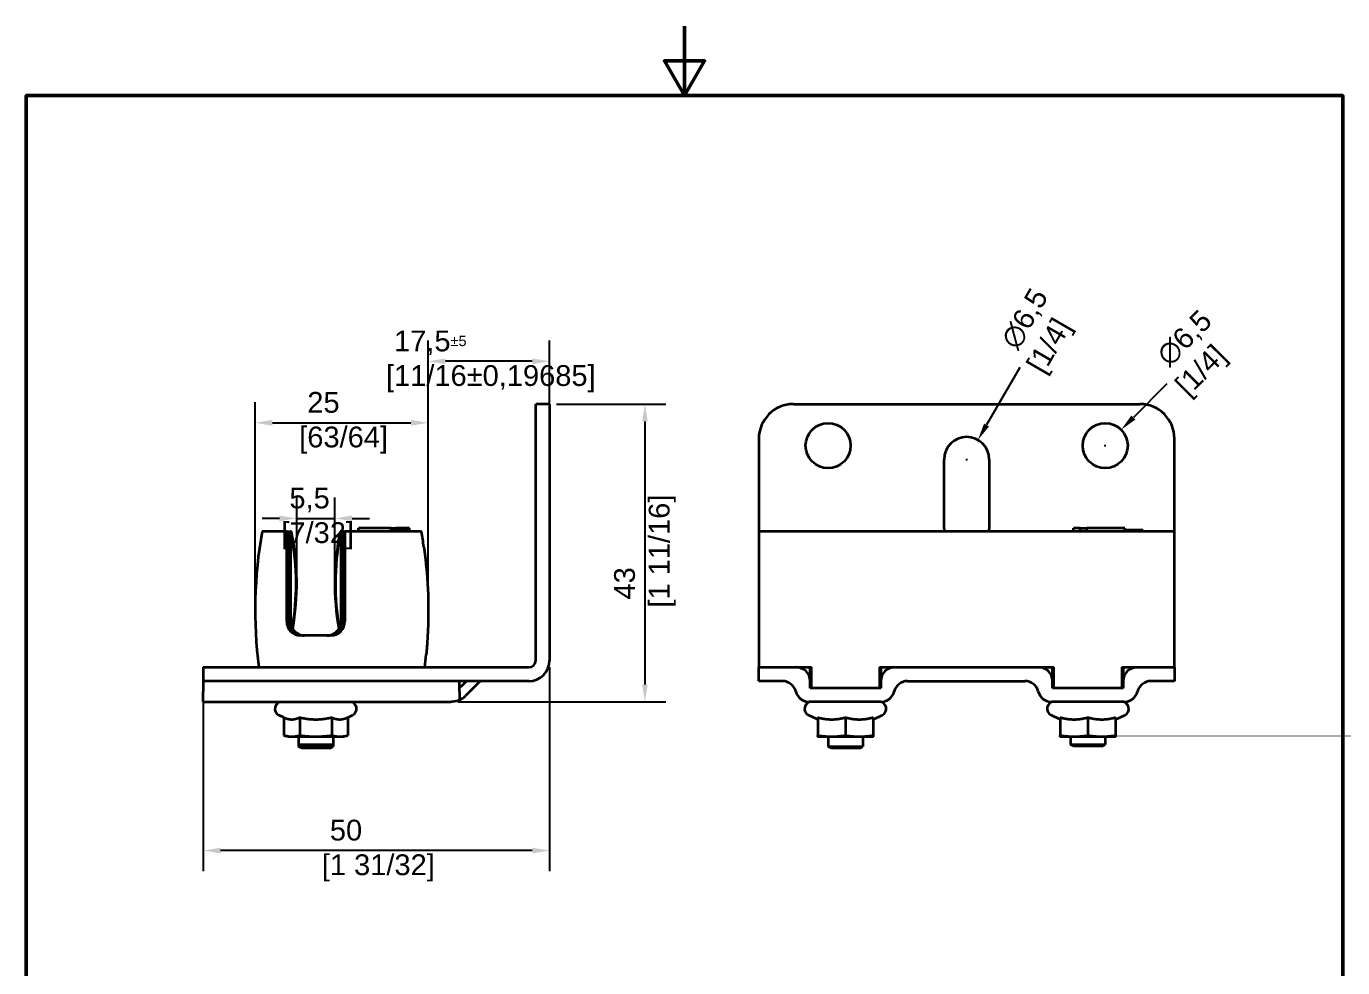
# Model space of a CAD drawing. Header units: millimetres. Extents: x 0 to 210, y 0 to 297.
# Drawn here: x 10 to 200, y 161.1 to 297 of the extents above; entities that cross this region are included whole.
import ezdxf

# ---------------------------------------------------------------- set-up
doc = ezdxf.new("R2010")
doc.units = ezdxf.units.MM
for name, color, linetype, lineweight in [('Arêtes visibles(ISO)', 7, 'Continuous', 35), ('Cadre_0', 7, 'Continuous', 50), ('Cotes(ISO)', 7, 'Continuous', 18)]:
    doc.layers.add(name, color=color, linetype=linetype, lineweight=lineweight)
doc.styles.add('MANTION', font='arial.ttf')
doc.dimstyles.new('Plan commercial', dxfattribs={"dimtxt": 3, "dimasz": 2.5, "dimexe": 3, "dimexo": 1, "dimgap": 0.762, "dimtad": 1, "dimrnd": 1e-08, "dimtxsty": 'MANTION', "dimcen": 0.09, "dimdle": 10, "dimclrd": 7, "dimclre": 7, "dimclrt": 256, "dimazin": 2, "dimtfac": 0.5, "dimtmove": 0, "dimatfit": 3, "dimfxl": 0, "dimtolj": 1, "dimlwd": 25, "dimlwe": 25, "dimarcsym": 0})

# ---------------------------------------------------------------- blocks, each defined once
blk = doc.blocks.new('Cadres Cadre par défaut')
at = {"layer": 'Cadre_0', "flags": 128}
for points in [[(105, 297), (105, 287), (102.11, 292), (107.89, 292), (105, 287)], [(10, 10), (10, 287), (200, 287), (200, 10), (10, 10)]]:
    blk.add_lwpolyline(points, dxfattribs=at)
blk = doc.blocks.new('*D4')
at = {"layer": 'Cotes(ISO)', "color": 7, "linetype": 'Continuous', "lineweight": 25, "transparency": 16777216}
for p, q in [((43.03, 213.66), (43.03, 242.76)), ((68.02, 213.66), (68.02, 242.76)), ((45.53, 239.76), (65.52, 239.76))]:
    blk.add_line(p, q, dxfattribs=at)
at = {"layer": 'Cotes(ISO)', "color": 7, "linetype": 'Continuous', "transparency": 16777216}
for points in [[(45.53, 240.17), (45.53, 239.34), (43.03, 239.76)], [(65.52, 240.17), (65.52, 239.34), (68.02, 239.76)]]:
    blk.add_solid(points, dxfattribs=at)
at = {"layer": 'Defpoints', "color": 0, "linetype": 'Continuous', "transparency": 16777216}
for p in [(68.02, 239.76), (43.03, 212.66), (68.02, 212.66)]:
    blk.add_point(p, dxfattribs=at)
at = {"layer": 'Cotes(ISO)', "color": 154, "linetype": 'Continuous', "lineweight": 25, "true_color": 0x004691, "transparency": 16777216, "insert": (49.39, 244.21), "char_height": 3, "attachment_point": 1, "style": 'MANTION'}
blk.add_mtext('\\A1; 25\\P[63/64]', dxfattribs=at)
blk = doc.blocks.new('*D6')
at = {"layer": 'Cotes(ISO)', "color": 7, "linetype": 'Continuous', "lineweight": 25, "transparency": 16777216}
for p, q in [((85.53, 204.46), (85.53, 175)), ((35.53, 200.66), (35.53, 175)), ((83.03, 178), (38.03, 178))]:
    blk.add_line(p, q, dxfattribs=at)
at = {"layer": 'Cotes(ISO)', "color": 7, "linetype": 'Continuous', "transparency": 16777216}
for points in [[(38.03, 178.41), (38.03, 177.58), (35.53, 178)], [(83.03, 178.41), (83.03, 177.58), (85.53, 178)]]:
    blk.add_solid(points, dxfattribs=at)
at = {"layer": 'Defpoints', "color": 0, "linetype": 'Continuous', "transparency": 16777216}
for p in [(85.53, 205.46), (35.53, 201.66), (35.53, 178)]:
    blk.add_point(p, dxfattribs=at)
at = {"layer": 'Cotes(ISO)', "color": 154, "linetype": 'Continuous', "lineweight": 25, "true_color": 0x004691, "transparency": 16777216, "insert": (52.65, 182.45), "char_height": 3, "attachment_point": 1, "style": 'MANTION'}
blk.add_mtext('\\A1; 50\\P[1 31/32]', dxfattribs=at)
blk = doc.blocks.new('*D7')
at = {"layer": 'Cotes(ISO)', "color": 7, "linetype": 'Continuous', "lineweight": 25, "transparency": 16777216}
for p, q in [((86.53, 242.46), (102.29, 242.46)), ((99.29, 239.96), (99.29, 201.96)), ((72.29, 199.46), (102.29, 199.46))]:
    blk.add_line(p, q, dxfattribs=at)
at = {"layer": 'Cotes(ISO)', "color": 7, "linetype": 'Continuous', "transparency": 16777216}
for points in [[(98.87, 239.96), (99.7, 239.96), (99.29, 242.46)], [(98.87, 201.96), (99.7, 201.96), (99.29, 199.46)]]:
    blk.add_solid(points, dxfattribs=at)
at = {"layer": 'Defpoints', "color": 0, "linetype": 'Continuous', "transparency": 16777216}
for p in [(85.53, 242.46), (71.29, 199.46), (99.29, 199.46)]:
    blk.add_point(p, dxfattribs=at)
at = {"layer": 'Cotes(ISO)', "color": 154, "linetype": 'Continuous', "lineweight": 25, "true_color": 0x004691, "transparency": 16777216, "insert": (94.84, 213.08), "char_height": 3, "attachment_point": 1, "rotation": 90, "style": 'MANTION'}
blk.add_mtext('\\A1; 43\\P[1 11/16]', dxfattribs=at)
blk = doc.blocks.new('*D8')
at = {"layer": 'Cotes(ISO)', "color": 7, "linetype": 'Continuous', "lineweight": 25, "transparency": 16777216}
for p, q in [((174.64, 245.37), (169.79, 240.53)), ((165.64, 236.46), (165.82, 236.46)), ((165.73, 236.37), (165.73, 236.55))]:
    blk.add_line(p, q, dxfattribs=at)
at = {"layer": 'Cotes(ISO)', "color": 7, "linetype": 'Continuous', "transparency": 16777216}
blk.add_solid([(169.5, 240.82), (170.09, 240.23), (168.03, 238.76)], dxfattribs=at)
at = {"layer": 'Defpoints', "color": 0, "linetype": 'Continuous', "transparency": 16777216}
for p in [(168.03, 238.76), (163.43, 234.16)]:
    blk.add_point(p, dxfattribs=at)
at = {"layer": 'Cotes(ISO)', "color": 154, "linetype": 'Continuous', "lineweight": 25, "true_color": 0x004691, "transparency": 16777216, "insert": (172, 249.09), "char_height": 3, "attachment_point": 1, "rotation": 45, "style": 'MANTION'}
blk.add_mtext('\\A1; ∅6,5\\P[1/4]', dxfattribs=at)
blk = doc.blocks.new('*D9')
at = {"layer": 'Cotes(ISO)', "color": 7, "linetype": 'Continuous', "lineweight": 25, "transparency": 16777216}
for p, q in [((153.4, 247.74), (148.6, 239.44)), ((145.64, 234.46), (145.82, 234.46)), ((145.73, 234.37), (145.73, 234.55))]:
    blk.add_line(p, q, dxfattribs=at)
at = {"layer": 'Cotes(ISO)', "color": 7, "linetype": 'Continuous', "transparency": 16777216}
blk.add_solid([(148.24, 239.65), (148.96, 239.23), (147.35, 237.28)], dxfattribs=at)
at = {"layer": 'Defpoints', "color": 0, "linetype": 'Continuous', "transparency": 16777216}
for p in [(147.35, 237.28), (144.1, 231.65)]:
    blk.add_point(p, dxfattribs=at)
at = {"layer": 'Cotes(ISO)', "color": 154, "linetype": 'Continuous', "lineweight": 25, "true_color": 0x004691, "transparency": 16777216, "insert": (149.88, 250.65), "char_height": 3, "attachment_point": 1, "rotation": 60, "style": 'MANTION'}
blk.add_mtext('\\A1; ∅6,5\\P[1/4]', dxfattribs=at)
blk = doc.blocks.new('*D10')
at = {"layer": 'Cotes(ISO)', "color": 7, "linetype": 'Continuous', "lineweight": 25, "transparency": 16777216}
for p, q in [((49.03, 217.56), (49.03, 228.96)), ((54.53, 217.56), (54.53, 228.96)), ((46.53, 225.96), (44.03, 225.96)), ((49.03, 225.96), (54.53, 225.96)), ((57.03, 225.96), (59.53, 225.96))]:
    blk.add_line(p, q, dxfattribs=at)
at = {"layer": 'Cotes(ISO)', "color": 7, "linetype": 'Continuous', "transparency": 16777216}
for points in [[(46.53, 226.37), (46.53, 225.54), (49.03, 225.96)], [(57.03, 226.37), (57.03, 225.54), (54.53, 225.96)]]:
    blk.add_solid(points, dxfattribs=at)
at = {"layer": 'Defpoints', "color": 0, "linetype": 'Continuous', "transparency": 16777216}
for p in [(54.53, 225.96), (49.03, 216.56), (54.53, 216.56)]:
    blk.add_point(p, dxfattribs=at)
at = {"layer": 'Cotes(ISO)', "color": 154, "linetype": 'Continuous', "lineweight": 25, "true_color": 0x004691, "transparency": 16777216, "insert": (46.81, 230.4), "char_height": 3, "attachment_point": 1, "style": 'MANTION'}
blk.add_mtext('\\A1; 5,5\\P[7/32]', dxfattribs=at)
blk = doc.blocks.new('*D11')
at = {"layer": 'Cotes(ISO)', "color": 7, "linetype": 'Continuous', "lineweight": 25, "transparency": 16777216}
for p, q in [((68, 215.06), (68, 251.64)), ((85.53, 238.46), (85.53, 251.64)), ((83.03, 248.64), (70.5, 248.64))]:
    blk.add_line(p, q, dxfattribs=at)
at = {"layer": 'Cotes(ISO)', "color": 7, "linetype": 'Continuous', "transparency": 16777216}
for points in [[(70.5, 249.05), (70.5, 248.22), (68, 248.64)], [(83.03, 249.05), (83.03, 248.22), (85.53, 248.64)]]:
    blk.add_solid(points, dxfattribs=at)
at = {"layer": 'Defpoints', "color": 0, "linetype": 'Continuous', "transparency": 16777216}
for p in [(68, 248.64), (85.53, 237.46), (68, 214.06)]:
    blk.add_point(p, dxfattribs=at)
at = {"layer": 'Cotes(ISO)', "color": 154, "linetype": 'Continuous', "lineweight": 25, "true_color": 0x004691, "transparency": 16777216, "insert": (61.91, 253.08), "char_height": 3, "attachment_point": 1, "style": 'MANTION'}
blk.add_mtext('\\A1; 17,5{\\H1.500000;±5}\\P[11/16%%p0,19685]', dxfattribs=at)

msp = doc.modelspace()

# ---------------------------------------------------------------- linework, layer by layer
at = {"layer": 'Arêtes visibles(ISO)'}
for p, q in [((85.5277, 242.4607), (83.5277, 242.4607)), ((83.5277, 237.4607), (83.5277, 242.4607)), ((85.5277, 242.4607), (85.5277, 237.4607)), ((120.7274, 242.4607), (170.7274, 242.4607)), ((83.5277, 205.4607), (83.5277, 237.4607)), ((85.5277, 237.4607), (85.5277, 205.4607)), ((115.7274, 237.4607), (115.7274, 224.0607)), ((175.7274, 224.0607), (175.7274, 237.4607)), ((142.4774, 224.4607), (142.4774, 234.4607)), ((148.9774, 234.4607), (148.9774, 224.4607)), ((62.6658, 224.5607), (57.9283, 224.5607)), ((57.9283, 224.0607), (57.9283, 224.5607)), ((62.6658, 224.3107), (62.6658, 224.5607)), ((62.6658, 224.5607), (63.2744, 224.5607)), ((62.6658, 224.0607), (62.6658, 224.3107)), ((62.6658, 224.3107), (65.3215, 224.3107)), ((65.3215, 224.5607), (63.2744, 224.5607)), ((63.2744, 224.3107), (63.2744, 224.5607)), ((65.3215, 224.3107), (65.3215, 224.5607)), ((65.3215, 224.0607), (65.3215, 224.3107)), ((161.17, 224.0607), (161.17, 224.5607)), ((162.1225, 224.5607), (161.17, 224.5607)), ((162.1225, 224.0607), (162.1225, 224.5607)), ((162.1225, 224.5607), (163.0553, 224.5607)), ((168.5632, 224.5607), (163.0553, 224.5607)), ((163.0553, 224.0607), (163.0553, 224.5607)), ((168.5632, 224.0607), (168.5632, 224.5607)), ((168.5632, 224.3107), (171.177, 224.3107)), ((171.177, 224.0607), (171.177, 224.3107)), ((44.9083, 224.0607), (44.0277, 224.0607)), ((47.5777, 224.0607), (46.9366, 224.0607)), ((47.5777, 224.0607), (47.8355, 224.0607)), ((47.5777, 211.0607), (47.5777, 224.0607)), ((47.8355, 224.0607), (47.8355, 211.0607)), ((47.8355, 224.0607), (48.0706, 224.0607)), ((48.0706, 224.0607), (48.1431, 224.0607)), ((48.0706, 211.0607), (48.0706, 224.0607)), ((48.1431, 224.0607), (48.1431, 211.0607)), ((48.2777, 224.0607), (48.1431, 224.0607)), ((55.4122, 224.0607), (55.2777, 224.0607)), ((55.4122, 224.0607), (55.4847, 224.0607)), ((55.4122, 224.0607), (55.4122, 211.0607)), ((55.4847, 224.0607), (55.4847, 211.0607)), ((55.4847, 224.0607), (55.7198, 224.0607)), ((55.7198, 224.0607), (55.9777, 224.0607)), ((55.7198, 211.0607), (55.7198, 224.0607)), ((55.9777, 224.0607), (55.9777, 211.0607)), ((64.1187, 224.0607), (55.9777, 224.0607)), ((67.0277, 224.0607), (66.147, 224.0607)), ((173.8507, 224.0607), (117.6042, 224.0607)), ((53.9768, 209.0607), (49.5785, 209.0607)), ((35.5277, 204.4607), (82.5277, 204.4607)), ((35.5277, 204.4607), (35.5277, 202.4607)), ((46.4354, 204.4607), (64.6199, 204.4607)), ((115.7274, 202.4607), (115.7274, 204.4607)), ((115.7274, 204.4607), (121.1274, 204.4607)), ((121.1274, 204.4607), (123.3274, 204.4607)), ((123.1274, 202.4607), (123.1274, 204.4607)), ((133.1274, 204.4607), (135.3274, 204.4607)), ((133.3274, 204.4607), (133.3274, 202.4607)), ((135.3274, 204.4607), (156.1274, 204.4607)), ((156.1274, 204.4607), (158.3274, 204.4607)), ((158.1274, 202.4607), (158.1274, 204.4607)), ((168.1274, 204.4607), (170.3274, 204.4607)), ((168.3274, 204.4607), (168.3274, 202.4607)), ((170.3274, 204.4607), (175.7274, 204.4607)), ((175.7274, 204.4607), (175.7274, 202.4607)), ((82.5277, 202.4607), (35.5277, 202.4607)), ((35.5277, 202.4607), (35.5277, 200.9607)), ((72.5277, 200.9607), (72.5277, 202.4607)), ((72.8206, 201.7535), (73.5277, 202.4607)), ((75.2348, 202.1678), (73.4063, 200.3393)), ((119.1274, 202.4607), (115.7274, 202.4607)), ((123.1274, 201.4607), (123.1274, 202.4607)), ((133.3274, 201.4607), (123.1274, 201.4607)), ((133.3274, 202.4607), (133.3274, 201.4607)), ((137.2004, 202.4607), (154.1274, 202.4607)), ((158.1274, 201.4607), (158.1274, 202.4607)), ((168.3274, 201.4607), (158.1274, 201.4607)), ((168.3274, 202.4607), (168.3274, 201.4607)), ((175.7274, 202.4607), (172.3274, 202.4607)), ((35.5277, 199.4607), (35.5277, 200.9607)), ((72.5277, 200.9607), (72.5277, 199.7301)), ((35.5277, 199.4607), (71.285, 199.4607)), ((133.3274, 199.4607), (123.0004, 199.4607)), ((168.4545, 199.4607), (158.0004, 199.4607)), ((47.1589, 197.2261), (46.455, 197.5543)), ((47.1589, 197.2261), (47.1589, 194.6265)), ((49.4683, 197.2261), (49.4683, 194.6265)), ((54.0871, 197.2261), (54.0871, 194.6265)), ((56.3965, 197.2261), (57.1003, 197.5543)), ((56.3965, 197.2261), (56.3965, 194.6265)), ((124.2274, 196.9376), (122.9048, 197.5543)), ((124.2274, 197.2261), (124.2274, 194.6265)), ((128.2274, 197.2261), (128.2274, 194.6265)), ((132.2274, 196.9376), (133.5501, 197.5543)), ((132.2274, 197.2261), (132.2274, 194.6265)), ((159.2274, 196.9376), (157.9048, 197.5543)), ((159.2274, 197.2261), (159.2274, 194.6265)), ((163.2274, 197.2261), (163.2274, 194.6265)), ((167.2274, 196.9376), (168.5501, 197.5543)), ((167.2274, 197.2261), (167.2274, 194.6265)), ((47.7777, 194.4607), (47.1589, 194.6265)), ((47.7777, 194.4607), (48.3136, 194.4607)), ((48.3136, 194.4607), (51.7777, 194.4607)), ((49.2777, 194.4607), (49.2777, 193.306)), ((51.7777, 194.4607), (55.2418, 194.4607)), ((54.2777, 194.4607), (54.2777, 193.306)), ((55.2418, 194.4607), (55.7777, 194.4607)), ((55.7777, 194.4607), (56.3965, 194.6265)), ((124.2274, 194.4607), (126.2274, 194.4607)), ((125.7274, 194.4607), (125.7274, 193.026)), ((126.2274, 194.4607), (130.2274, 194.4607)), ((130.2274, 194.4607), (132.2274, 194.4607)), ((130.7274, 194.4607), (130.7274, 193.026)), ((159.2274, 194.4607), (161.2274, 194.4607)), ((160.7274, 194.4607), (160.7274, 193.306)), ((161.2274, 194.4607), (165.2274, 194.4607)), ((165.2274, 194.4607), (167.2274, 194.4607)), ((165.7274, 194.4607), (165.7274, 193.306)), ((49.2777, 193.306), (49.2777, 193.026)), ((49.2777, 193.306), (54.2777, 193.306)), ((49.7684, 193.0607), (49.2777, 193.306)), ((49.2777, 193.026), (54.2777, 193.026)), ((49.7684, 192.7807), (49.2777, 193.026)), ((53.7869, 193.0607), (49.7684, 193.0607)), ((53.7869, 192.7807), (49.7684, 192.7807)), ((53.7869, 193.0607), (54.2777, 193.306)), ((53.7869, 192.7807), (54.2777, 193.026)), ((54.2777, 193.306), (54.2777, 193.026)), ((125.7274, 193.026), (130.7274, 193.026)), ((126.2182, 192.7807), (125.7274, 193.026)), ((130.2367, 192.7807), (126.2182, 192.7807)), ((130.2367, 192.7807), (130.7274, 193.026)), ((160.7274, 193.306), (165.7274, 193.306)), ((161.2182, 193.0607), (160.7274, 193.306)), ((165.2367, 193.0607), (161.2182, 193.0607)), ((165.2367, 193.0607), (165.7274, 193.306))]:
    msp.add_line(p, q, dxfattribs=at)
for centre in [(125.7274, 236.4607), (165.7274, 236.4607)]:
    msp.add_circle(centre, 3.25, dxfattribs=at)
for centre, radius, start, end in [((120.7274, 237.4607), 5, 90, 180), ((170.7274, 237.4607), 5, 0, 90), ((145.7274, 234.4607), 3.25, 0, 180), ((145.7274, 224.4607), 3.25, 180, 187.069714), ((145.7274, 224.4607), 3.25, 352.930286, 0), ((108.5077, 212.6607), 65.48, 169.973772, 187.193985), ((11.1527, 216.5607), 37.875, 350.010789, 11.421186), ((92.4027, 216.5607), 37.875, 168.578814, 189.989211), ((2.5477, 212.6607), 65.48, 8.032647, 10.026228), ((2.5477, 212.6607), 65.48, 352.806015, 354.434928), ((82.5277, 205.4607), 1, 270, 0), ((82.5277, 205.4607), 3, 270, 0), ((121.1274, 202.4607), 2, 0, 90), ((135.3274, 202.4607), 2, 90, 180), ((156.1274, 202.4607), 2, 0, 90), ((170.3274, 202.4607), 2, 90, 180), ((72.1134, 202.4607), 1, 294.469801, 315), ((75.9419, 201.4607), 1, 90, 135), ((119.1274, 200.4607), 2, 14.477512, 90), ((137.2004, 200.4607), 2, 90, 165.522488), ((154.1274, 200.4607), 2, 14.477512, 90), ((172.3274, 200.4607), 2, 90, 165.522488), ((71.285, 202.4607), 3, 294.469801, 315), ((123.0004, 201.4607), 2, 194.477512, 270), ((133.3274, 201.4607), 2, 270, 345.522488), ((158.0004, 201.4607), 2, 194.477512, 270), ((168.4545, 201.4607), 2, 270, 345.522488), ((46.8777, 198.4607), 1, 90, 245), ((56.6777, 198.4607), 1, 295, 90), ((123.3274, 198.4607), 1, 90, 245), ((133.1274, 198.4607), 1, 295, 90), ((158.3274, 198.4607), 1, 90, 245), ((168.1274, 198.4607), 1, 295, 90)]:
    msp.add_arc(centre, radius, start, end, dxfattribs=at)
for centre, major_axis, start_param, end_param in [((49.5785, 211.0607), (-2.0009, 0), 0, 1.57079633), ((50.144, 211.0607), (-2.0009, 0), 0, 0.45958652), ((53.9768, 211.0607), (2.0009, 0), 4.71238898, 6.28318531), ((53.4113, 211.0607), (2.0009, 0), 5.82359879, 6.28318531), ((50.144, 211.0607), (-2.0009, 0), 0.45958652, 1.57079633), ((53.4113, 211.0607), (2.0009, 0), 4.71238898, 5.82359879)]:
    msp.add_ellipse(centre, major_axis=major_axis, ratio=0.99955743, start_param=start_param, end_param=end_param, dxfattribs=at)
for points, knots in [([(46.9366, 224.0607), (46.6678, 224.0607), (46.4013, 224.0607), (45.9065, 224.0607), (45.6823, 224.0607), (45.3218, 224.0607), (45.1823, 224.0607), (44.9824, 224.0607), (44.9234, 224.0607), (44.9083, 224.0607)], [0, 0, 0, 0, 0.080645449, 0.080645449, 0.160523284, 0.160523284, 0.233083165, 0.233083165, 0.305372239, 0.305372239, 0.305372239, 0.305372239]), ([(48.1431, 224.0607), (48.1506, 224.0234), (48.1581, 223.9862), (48.6627, 221.4498), (48.8933, 218.8976), (48.8933, 216.5607), (48.8933, 214.5351), (48.7228, 212.3474), (48.3507, 210.1735)], [-0.71152351, -0.71152351, -0.71152351, -0.71152351, -0.70107269, -0.70107269, 0, 0, 0, 0.60765636, 0.60765636, 0.60765636, 0.60765636]), ([(55.2046, 210.1735), (54.8325, 212.3474), (54.662, 214.5351), (54.662, 216.5607), (54.662, 218.8976), (54.8926, 221.4498), (55.3972, 223.9862), (55.4047, 224.0234), (55.4122, 224.0607)], [-0.60765636, -0.60765636, -0.60765636, -0.60765636, 0, 0, 0, 0.70107269, 0.70107269, 0.71152351, 0.71152351, 0.71152351, 0.71152351]), ([(66.147, 224.0607), (66.131, 224.0607), (66.0649, 224.0607), (65.8399, 224.0607), (65.6822, 224.0607), (65.3033, 224.0607), (65.0877, 224.0607), (64.6192, 224.0607), (64.3699, 224.0607), (64.1187, 224.0607)], [0, 0, 0, 0, 0.077042707, 0.077042707, 0.154831538, 0.154831538, 0.229862895, 0.229862895, 0.305175044, 0.305175044, 0.305175044, 0.305175044]), ([(117.6042, 224.0607), (117.3479, 224.0607), (117.0974, 224.0607), (116.6329, 224.0607), (116.424, 224.0607), (116.0833, 224.0607), (115.9521, 224.0607), (115.7732, 224.0607), (115.7458, 224.0607), (115.7274, 224.0607)], [0, 0, 0, 0, 0.077042707, 0.077042707, 0.154831538, 0.154831538, 0.229862895, 0.229862895, 0.305175044, 0.305175044, 0.305175044, 0.305175044]), ([(115.7274, 224.0607), (115.7274, 222.4495), (115.7274, 220.8249), (115.7274, 217.0234), (115.7274, 214.845), (115.7274, 212.665), (115.7274, 210.7285), (115.7274, 208.7885), (115.7274, 206.0565), (115.7274, 205.2572), (115.7274, 204.4607)], [0.16246487, 0.16246487, 0.16246487, 0.16246487, 0.65332666, 0.65332666, 1.30665332, 1.30665332, 1.30665332, 1.8869739, 1.8869739, 2.12753377, 2.12753377, 2.12753377, 2.12753377]), ([(175.7274, 224.0607), (175.7065, 224.0607), (175.675, 224.0607), (175.4715, 224.0607), (175.3232, 224.0607), (174.9654, 224.0607), (174.7656, 224.0607), (174.3264, 224.0607), (174.091, 224.0607), (173.8507, 224.0607)], [0, 0, 0, 0, 0.080645449, 0.080645449, 0.160523284, 0.160523284, 0.233083165, 0.233083165, 0.305372239, 0.305372239, 0.305372239, 0.305372239]), ([(175.7274, 204.4607), (175.7274, 205.2572), (175.7274, 206.0565), (175.7274, 208.7885), (175.7274, 210.7285), (175.7274, 212.665), (175.7274, 214.845), (175.7274, 217.0234), (175.7274, 220.8249), (175.7274, 222.4495), (175.7274, 224.0607)], [0.48577288, 0.48577288, 0.48577288, 0.48577288, 0.72633394, 0.72633394, 1.3066533, 1.3066533, 1.3066533, 1.95997994, 1.95997994, 2.45084179, 2.45084179, 2.45084179, 2.45084179]), ([(67.3852, 221.8107), (67.3852, 221.8107), (67.3853, 221.8099), (67.3866, 221.8005), (67.3904, 221.772), (67.4058, 221.6573), (67.4194, 221.5547), (67.4615, 221.2307), (67.4931, 220.9819), (67.5575, 220.4448), (67.5886, 220.1746), (67.6492, 219.6203), (67.6782, 219.3413), (67.7057, 219.0607)], [0.434529253, 0.434529253, 0.434529253, 0.434529253, 0.445652048, 0.445652048, 0.504107197, 0.504107197, 0.583444288, 0.583444288, 0.693530317, 0.693530317, 0.784246556, 0.784246556, 0.868857657, 0.868857657, 0.868857657, 0.868857657]), ([(67.7057, 219.0607), (67.7096, 219.0215), (67.7134, 218.9823), (67.9243, 216.7947), (68.0193, 214.6809), (68.0193, 212.6607), (68.0193, 211.4883), (67.9876, 210.2845), (67.9202, 209.0607)], [-0.617130748, -0.617130748, -0.617130748, -0.617130748, -0.606079955, -0.606079955, 0, 0, 0, 0.351702485, 0.351702485, 0.351702485, 0.351702485]), ([(49.7978, 209.0607), (49.5297, 209.0607), (49.2545, 209.1184), (48.7609, 209.3378), (48.542, 209.499), (48.2153, 209.8517), (48.0764, 210.0629), (47.8865, 210.5378), (47.8355, 210.8025), (47.8355, 211.0607)], [0.304938485, 0.304938485, 0.304938485, 0.304938485, 0.391175111, 0.391175111, 0.477411737, 0.477411737, 0.554845376, 0.554845376, 0.632279015, 0.632279015, 0.632279015, 0.632279015]), ([(48.0706, 211.0607), (48.0706, 210.8025), (48.1247, 210.5378), (48.325, 210.0629), (48.471, 209.8517), (48.8125, 209.499), (49.0403, 209.3378), (49.5501, 209.1184), (49.8326, 209.0607), (50.1065, 209.0607)], [0.632279015, 0.632279015, 0.632279015, 0.632279015, 0.709712654, 0.709712654, 0.787146293, 0.787146293, 0.873382919, 0.873382919, 0.959619545, 0.959619545, 0.959619545, 0.959619545]), ([(53.4488, 209.0607), (53.7227, 209.0607), (54.0053, 209.1184), (54.5151, 209.3378), (54.7428, 209.499), (55.0843, 209.8517), (55.2303, 210.0629), (55.4306, 210.5378), (55.4847, 210.8025), (55.4847, 211.0607)], [0.304938485, 0.304938485, 0.304938485, 0.304938485, 0.391175111, 0.391175111, 0.477411737, 0.477411737, 0.554845376, 0.554845376, 0.632279015, 0.632279015, 0.632279015, 0.632279015]), ([(55.7198, 211.0607), (55.7198, 210.8025), (55.6688, 210.5378), (55.4789, 210.0629), (55.3401, 209.8517), (55.0133, 209.499), (54.7944, 209.3378), (54.3009, 209.1184), (54.0257, 209.0607), (53.7575, 209.0607)], [0.632279015, 0.632279015, 0.632279015, 0.632279015, 0.709712654, 0.709712654, 0.787146293, 0.787146293, 0.873382919, 0.873382919, 0.959619545, 0.959619545, 0.959619545, 0.959619545]), ([(67.9202, 209.0607), (67.9001, 208.6946), (67.8774, 208.3323), (67.831, 207.6611), (67.8079, 207.3582), (67.768, 206.8647), (67.7513, 206.6725), (67.7314, 206.4473), (67.7256, 206.3833), (67.7201, 206.3227), (67.719, 206.3107), (67.719, 206.3107)], [0, 0, 0, 0, 0.10998476, 0.10998476, 0.218855699, 0.218855699, 0.321076118, 0.321076118, 0.389004074, 0.389004074, 0.433647914, 0.433647914, 0.433647914, 0.433647914]), ([(72.5277, 199.7301), (72.4428, 199.6915), (72.3565, 199.657), (71.94, 199.5123), (71.5989, 199.4607), (71.285, 199.4607)], [1.272540841, 1.272540841, 1.272540841, 1.272540841, 1.304673756, 1.304673756, 1.426243695, 1.426243695, 1.426243695, 1.426243695])]:
    msp.add_open_spline(points, degree=3, knots=knots, dxfattribs=at)
for points in [[(123.3274, 201.4607), (123.3274, 202.4606), (123.3274, 203.4625), (123.3274, 204.4607)], [(133.1274, 204.4607), (133.1274, 203.4625), (133.1274, 202.4607), (133.1274, 201.4607)], [(158.3274, 201.4607), (158.3274, 202.4607), (158.3274, 203.4625), (158.3274, 204.4607)], [(168.1274, 204.4607), (168.1274, 203.4625), (168.1274, 202.4607), (168.1274, 201.4607)]]:
    msp.add_open_spline(points, degree=3, dxfattribs=at)
for points, weights in [([(47.1589, 197.2261), (47.7777, 196.9376), (48.3136, 196.9376)], [1.03367890466, 1.05528870277, 1]), ([(48.3136, 196.9376), (48.8495, 196.9376), (49.4683, 197.2261)], [1, 1.05528870277, 1.03367890466]), ([(49.4683, 197.2261), (50.7059, 196.9376), (51.7777, 196.9376)], [1.03367890466, 1.05528870277, 1]), ([(51.7777, 196.9376), (52.8495, 196.9376), (54.0871, 197.2261)], [1, 1.05528870277, 1.03367890466]), ([(54.0871, 197.2261), (54.7059, 196.9376), (55.2418, 196.9376)], [1.03367890466, 1.05528870277, 1]), ([(55.2418, 196.9376), (55.7777, 196.9376), (56.3965, 197.2261)], [1, 1.05528870277, 1.03367890466]), ([(124.2274, 197.2261), (125.2992, 196.9376), (126.2274, 196.9376)], [1.03367890466, 1.05528870277, 1]), ([(126.2274, 196.9376), (127.1557, 196.9376), (128.2274, 197.2261)], [1, 1.05528870277, 1.03367890466]), ([(128.2274, 197.2261), (129.2992, 196.9376), (130.2274, 196.9376)], [1.03367890466, 1.05528870277, 1]), ([(130.2274, 196.9376), (131.1557, 196.9376), (132.2274, 197.2261)], [1, 1.05528870277, 1.03367890466]), ([(159.2274, 197.2261), (160.2992, 196.9376), (161.2274, 196.9376)], [1.03367890466, 1.05528870277, 1]), ([(161.2274, 196.9376), (162.1557, 196.9376), (163.2274, 197.2261)], [1, 1.05528870277, 1.03367890466]), ([(163.2274, 197.2261), (164.2992, 196.9376), (165.2274, 196.9376)], [1.03367890466, 1.05528870277, 1]), ([(165.2274, 196.9376), (166.1557, 196.9376), (167.2274, 197.2261)], [1, 1.05528870277, 1.03367890466]), ([(47.1589, 194.6265), (47.7777, 194.4607), (48.3136, 194.4607)], [1, 1.0379548493, 1]), ([(48.3136, 194.4607), (48.8495, 194.4607), (49.4683, 194.6265)], [1, 1.0379548493, 1]), ([(49.4683, 194.6265), (50.7059, 194.4607), (51.7777, 194.4607)], [1, 1.0379548493, 1]), ([(51.7777, 194.4607), (52.8495, 194.4607), (54.0871, 194.6265)], [1, 1.0379548493, 1]), ([(54.0871, 194.6265), (54.7059, 194.4607), (55.2418, 194.4607)], [1, 1.0379548493, 1]), ([(55.2418, 194.4607), (55.7777, 194.4607), (56.3965, 194.6265)], [1, 1.0379548493, 1]), ([(124.2274, 194.4607), (124.2274, 194.4607), (124.2274, 194.6265)], [1, 1.0379548493, 1]), ([(124.2274, 194.6265), (125.2992, 194.4607), (126.2274, 194.4607)], [1, 1.0379548493, 1]), ([(126.2274, 194.4607), (127.1557, 194.4607), (128.2274, 194.6265)], [1, 1.0379548493, 1]), ([(128.2274, 194.6265), (129.2992, 194.4607), (130.2274, 194.4607)], [1, 1.0379548493, 1]), ([(130.2274, 194.4607), (131.1557, 194.4607), (132.2274, 194.6265)], [1, 1.0379548493, 1]), ([(132.2274, 194.6265), (132.2274, 194.4607), (132.2274, 194.4607)], [1, 1.0379548493, 1]), ([(159.2274, 194.4607), (159.2274, 194.4607), (159.2274, 194.6265)], [1, 1.0379548493, 1]), ([(159.2274, 194.6265), (160.2992, 194.4607), (161.2274, 194.4607)], [1, 1.0379548493, 1]), ([(161.2274, 194.4607), (162.1557, 194.4607), (163.2274, 194.6265)], [1, 1.0379548493, 1]), ([(163.2274, 194.6265), (164.2992, 194.4607), (165.2274, 194.4607)], [1, 1.0379548493, 1]), ([(165.2274, 194.4607), (166.1557, 194.4607), (167.2274, 194.6265)], [1, 1.0379548493, 1]), ([(167.2274, 194.6265), (167.2274, 194.4607), (167.2274, 194.4607)], [1, 1.0379548493, 1])]:
    msp.add_rational_spline(points, weights, degree=2, dxfattribs=at)

# ---------------------------------------------------------------- block references
msp.add_blockref('Cadres Cadre par défaut', (0, 0))

# ---------------------------------------------------------------- dimensions: what is measured, and where the dimension line sits
at = {"layer": 'Cotes(ISO)', "color": 7, "linetype": 'Continuous', "lineweight": 25}
for p1, p2, picture, middle in [((144.1024, 231.6461), (147.3524, 237.2752), '*D9', (156.2984, 252.7701)), ((163.4294, 234.1626), (168.0255, 238.7587), '*D8', (178.7448, 249.478))]:
    dim = msp.add_diameter_dim_2p(p1=p1, p2=p2, text=' <>\\X[1/4]', dimstyle='Plan commercial', override={"dimtad": 0, "dimdec": 2, "dimlfac": 1, "dimpost": '\\X', "dimtp": 0, "dimtm": 0, "dimtdec": 2, "dimtofl": 0, "dimtvp": -0.25}, dxfattribs=at)
    dim.commit()
    dim.dimension.update_dxf_attribs({"geometry": picture, "text_midpoint": middle, "dimtype": 163})
for base, p1, p2, angle, text, override, picture, middle in [((68.004, 248.6353), (85.5277, 237.4607), (68.004, 214.0647), 180, ' <>\\X[11/16%%p0,19685]', {"dimgap": 0.762, "dimdec": 1, "dimpost": '\\X', "dimtol": 1, "dimlim": 0, "dimtp": 5, "dimtm": 5, "dimtdec": 2, "dimtofl": 0, "dimatfit": 1, "dimtvp": -0.25}, '*D11', (76.7658, 248.6353)), ((68.0192, 239.7582), (43.0277, 212.6607), (68.0192, 212.6595), 180, ' <>\\X[63/64]', {"dimdec": 1, "dimpost": '\\X', "dimtp": 0, "dimtm": 0, "dimtdec": 2, "dimtofl": 0, "dimatfit": 1, "dimtvp": -0.25}, '*D4', (55.5235, 239.7582)), ((99.285, 199.4607), (85.5277, 242.4607), (71.285, 199.4607), 270, ' <>\\X[1 11/16]', {"dimdec": 2, "dimpost": '\\X', "dimtp": 0, "dimtm": 0, "dimtdec": 2, "dimtofl": 0, "dimatfit": 1, "dimtvp": -0.25}, '*D7', (99.285, 220.9607)), ((54.5277, 225.9564), (49.0277, 216.5607), (54.5277, 216.5607), 180, ' <>\\X[7/32]', {"dimdec": 2, "dimpost": '\\X', "dimtp": 0, "dimtm": 0, "dimtdec": 2, "dimtofl": 1, "dimatfit": 1, "dimtvp": -0.25}, '*D10', (51.7777, 225.9564)), ((35.5285, 177.9975), (85.5277, 205.4607), (35.5285, 201.6607), 180, ' <>\\X[1 31/32]', {"dimdec": 1, "dimpost": '\\X', "dimtp": 0, "dimtm": 0, "dimtdec": 2, "dimtofl": 0, "dimatfit": 1, "dimtvp": -0.25}, '*D6', (60.5277, 177.9975))]:
    dim = msp.add_linear_dim(base=base, p1=p1, p2=p2, angle=angle, text=text, dimstyle='Plan commercial', override=override, dxfattribs=at)
    dim.commit()
    dim.dimension.update_dxf_attribs({"geometry": picture, "text_midpoint": middle, "dimtype": 160})

doc.saveas('drawing.dxf')
